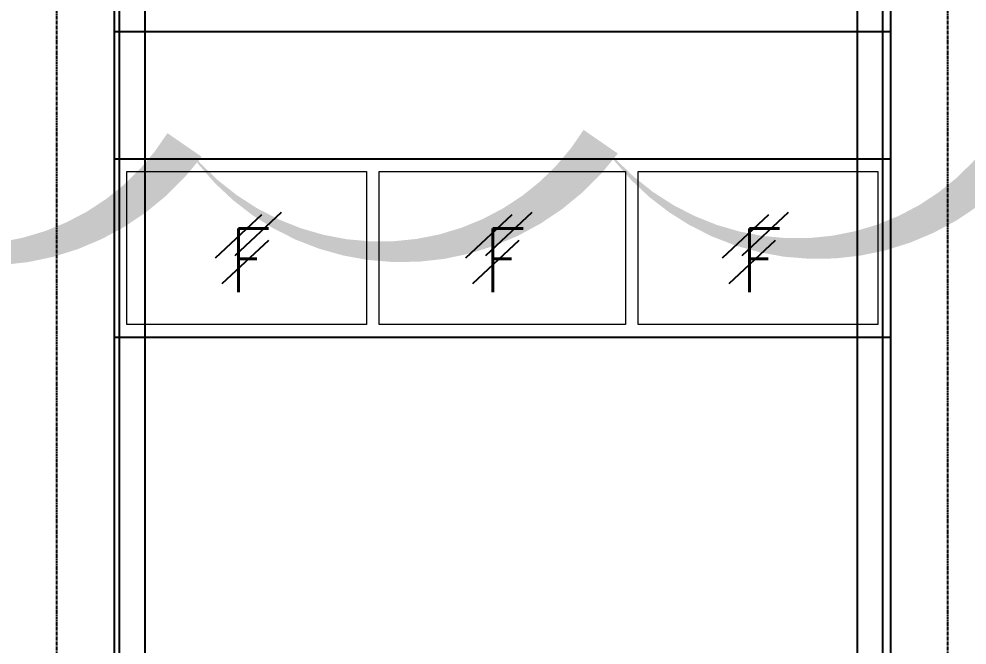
# Model space of a CAD drawing. Header units: inches. Extents: x 102027 to 175311, y -32523 to 10797.
# Drawn here: x 156296 to 160019, y -1504 to 955 of the extents above; entities that cross this region are included whole.
import ezdxf

# ---------------------------------------------------------------- set-up
doc = ezdxf.new("R2010")
doc.units = ezdxf.units.IN
doc.header["$MEASUREMENT"] = 0
doc.linetypes.add('CENTER', pattern=[2, 1.25, -0.25, 0.25, -0.25])
doc.layers.add('M-CLOUD', color=2, linetype='Continuous')
doc.layers.add('M-X-BKGD', color=8, linetype='Continuous')
doc.styles.add('SIMPLEX', font='simplex.shx')

msp = doc.modelspace()

# ---------------------------------------------------------------- linework, layer by layer
at = {"layer": 'M-CLOUD'}
msp.add_lwpolyline([(161597.1, 3204, 0, 163.4, 0.520567), (159962.7, 3192.7, 0, 163.4, 0.520567), (158328.3, 3181.4, 0, 163.4, 0.520567), (156693.9, 3170.1, 0, 163.4, 0.520567), (155059.5, 3158.8, 0, 163.4, 0.520567), (152843.7, 3143.5, 0, 163.4, 0.520567), (152883.7, 1513.5, 0, 163.4, 0.520567), (153677.2, 434.5, 0, 163.4, 0.520567), (155311.6, 447.3, 0, 163.4, 0.520567), (156946, 460, 0, 163.4, 0.520567), (158580.4, 472.7, 0, 163.4, 0.520567), (160214.7, 485.5, 0, 163.4, 0.520567)], format="xyseb", dxfattribs=at)
at = {"layer": 'M-X-BKGD', "color": 8, "linetype": 'CENTER', "ltscale": 10}
for p, q in [((156444, -6544.1), (156444, 9596.6)), ((159944, -6544.1), (159944, 9596.6))]:
    msp.add_line(p, q, dxfattribs=at)
at = {"layer": 'M-X-BKGD', "color": 8}
for p, q in [((156669, 3455.2), (156669, -6394.8)), ((159719, 3455.2), (159719, -6346.1)), ((156689.5, 2935.4), (156689.5, -6394.8)), ((156789.5, 2935.4), (156789.5, -6394.8)), ((159587.5, 2935.4), (159587.5, -6394.8)), ((159687.5, 2935.4), (159687.5, -6394.8)), ((156669, 905.2), (159719, 905.2)), ((156669, 405.2), (159719, 405.2)), ((156669, 405.2), (159719, 405.2)), ((157325.8, 195), (157143.5, 24.8)), ((158309.6, 195), (158127.3, 24.8)), ((159316.7, 195), (159134.4, 24.8)), ((157248.1, 186), (157065.8, 15.8)), ((158231.9, 186), (158049.6, 15.8)), ((159239, 186), (159056.7, 15.8)), ((157275, 84.5), (157092.7, -85.7)), ((158258.8, 84.5), (158076.5, -85.7)), ((159265.9, 84.5), (159083.6, -85.7)), ((156669, -294.8), (159719, -294.8))]:
    msp.add_line(p, q, dxfattribs=at)
at = {"layer": 'M-X-BKGD', "color": 8, "lineweight": 0}
for points in [[(156719, 355.2), (157660.7, 355.2), (157660.7, -244.8), (156719, -244.8)], [(157710.7, 355.2), (158677.3, 355.2), (158677.3, -244.8), (157710.7, -244.8)], [(158727.3, 355.2), (159669, 355.2), (159669, -244.8), (158727.3, -244.8)]]:
    msp.add_lwpolyline(points, close=True, dxfattribs=at)

# ---------------------------------------------------------------- texts
at = {"layer": 'M-X-BKGD', "color": 8, "style": 'SIMPLEX', "width": 0.85}
for p in [(157121.1, -118.5), (158120.4, -118.5), (159128.2, -118.5)]:
    msp.add_text('F', height=250, dxfattribs=at).set_placement(p)

doc.saveas('drawing.dxf')
